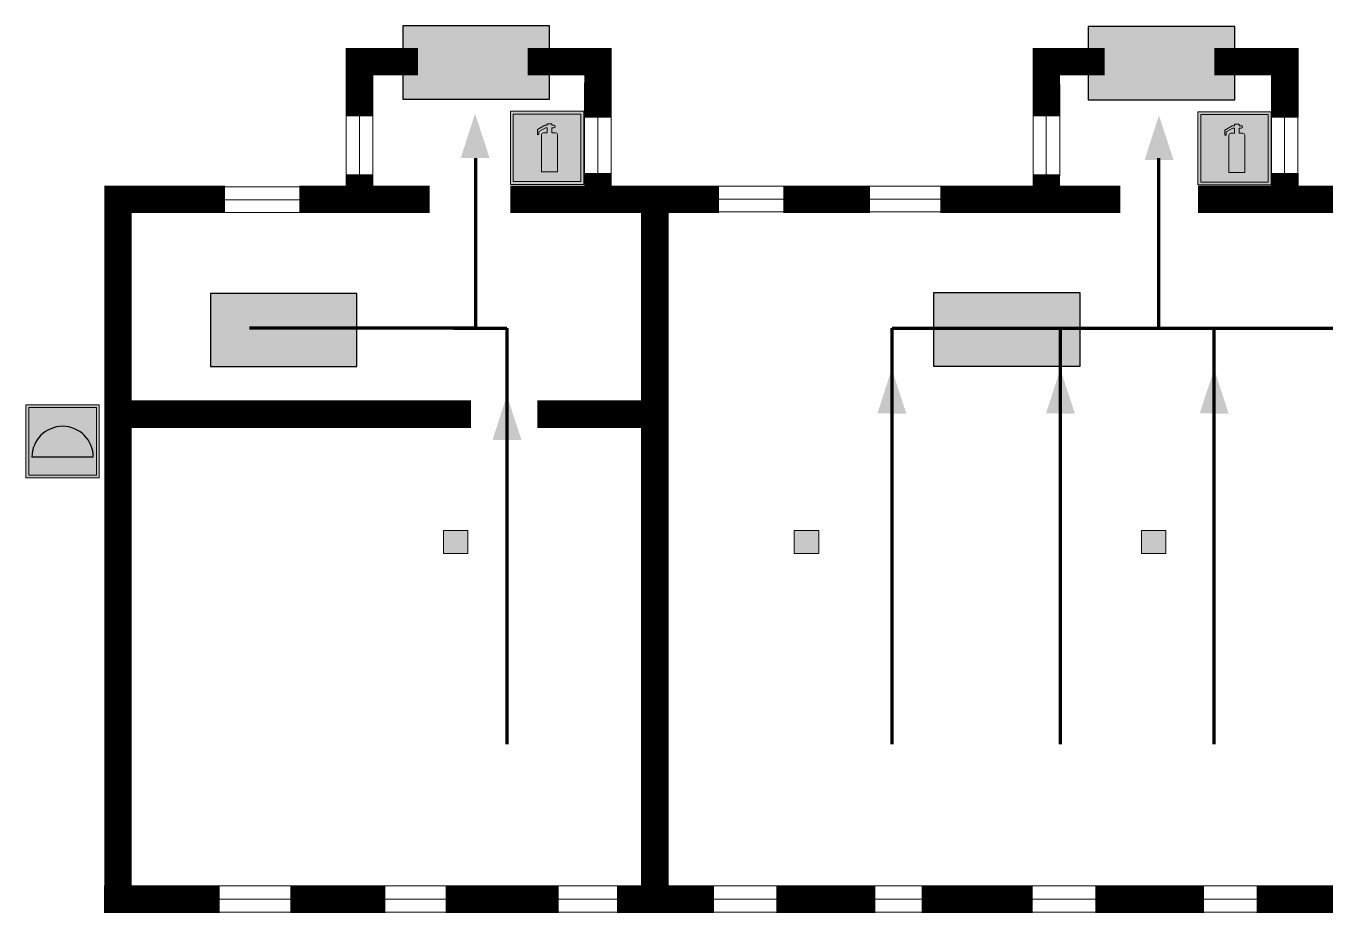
# Model space of a CAD drawing. Header units: millimetres. Extents: x 13114 to 67229, y 22859 to 38520.
# Drawn here: x 17783.3 to 17981.8, y 34925.5 to 35061.1 of the extents above; entities that cross this region are included whole.
import ezdxf

# ---------------------------------------------------------------- set-up
doc = ezdxf.new("R2010")
doc.units = ezdxf.units.MM
doc.layers.add('План_Штампы', color=7, linetype='Continuous')

# ---------------------------------------------------------------- blocks, each defined once
blk = doc.blocks.new('A$C7B4425F7')
at = {"true_color": 0xffffff}
blk.add_hatch(color=7, dxfattribs=at).paths.add_polyline_path([(0, 0), (-16, 0), (-16, -8), (0, -8)])
h = blk.add_hatch(color=126)
h.paths.add_polyline_path([(-0.2, -0.2), (-15.8, -0.2), (-15.8, -7.8), (-0.2, -7.8)])
h.paths.add_polyline_path([(-11.76, -2.03), (-11.76, -3.66), (-11.17, -3.66, -0.568275), (-11.17, -6.18), (-12.58, -6.18), (-12.58, -2.03)], flags=16)
h.paths.add_polyline_path([(-13.33, -4.12, -0.495768), (-13.59, -6.18), (-15.03, -6.18), (-15.03, -2.03), (-13.59, -2.03, -0.487973)], flags=16)
h.paths.add_polyline_path([(-10.25, -2.03), (-9.48, -2.03), (-9.48, -6.18), (-10.25, -6.18)], flags=16)
h.paths.add_polyline_path([(-13.84, -3.69), (-14.24, -3.69), (-14.24, -3.03), (-13.9, -3.03, -0.692621)], flags=0)
h.paths.add_polyline_path([(-9.15, -2.03), (-8.4, -2.03), (-8.04, -3.07), (-7.68, -2.03), (-6.93, -2.03), (-7.64, -4.1), (-6.93, -6.18), (-7.68, -6.18), (-8.04, -5.14), (-8.4, -6.18), (-9.15, -6.18), (-8.44, -4.1)], flags=16)
h.paths.add_polyline_path([(-11.76, -4.46), (-11.42, -4.46, -0.692621), (-11.36, -5.12), (-11.76, -5.12)], flags=0)
h.paths.add_polyline_path([(-13.9, -5.2), (-14.24, -5.2), (-14.24, -4.55), (-13.84, -4.55, -0.708038)], flags=0)
edge = h.paths.add_edge_path(flags=16)
edge.add_ellipse((-5.51, -4.08), major_axis=(0, 2.05), ratio=0.586184, start_angle=0, end_angle=360)
edge = h.paths.add_edge_path(flags=0)
edge.add_ellipse((-5.51, -4.08), major_axis=(0, 1.14), ratio=0.454828, start_angle=0, end_angle=360)
h.paths.add_polyline_path([(-4.13, -4.96, 0.377264), (-3.48, -4.52, 0.0555), (-3.16, -2.03), (-1.66, -2.03), (-1.66, -4.96), (-0.96, -4.96), (-0.96, -7.01), (-1.75, -7.01), (-1.75, -6.18), (-3.3, -6.18), (-3.3, -7.02), (-4.13, -7.02)], flags=16)
h.paths.add_polyline_path([(-2.73, -2.91), (-2.28, -2.91), (-2.28, -4.96), (-3.05, -4.96, 0.079136)], flags=0)
at = {"color": 126}
blk.add_lwpolyline([(-16, -8), (0, -8), (0, 0), (-16, 0)], close=True, dxfattribs=at)
blk = doc.blocks.new('A$C3AD82952')
at = {"true_color": 0xf5f5ff}
h = blk.add_hatch(color=7, dxfattribs=at)
h.dxf.hatch_style = 1
h.paths.add_polyline_path([(8.21, 8.73, 0.414214), (7.89, 9.05), (7.22, 9.05), (7.22, 9.92), (7.59, 9.92, 1), (7.57, 10.36), (7.22, 10.36), (7.22, 10.6), (6.43, 10.6), (6.43, 10.36), (6.01, 10.36), (4.74, 9.59), (4.74, 8.69), (4.98, 8.73), (4.98, 9.26), (6.12, 9.91), (6.43, 9.91), (6.43, 9.05), (5.76, 9.05, 0.414214), (5.44, 8.73), (5.44, 2.2), (8.21, 2.2)], flags=0)
h.paths.add_polyline_path([(12.8, 12.8), (0, 12.8), (0, 0), (12.8, 0)])
h.paths.add_polyline_path([(0.51, 12.29), (12.29, 12.29), (12.29, 0.51), (0.51, 0.51)], flags=16)
h.paths.add_polyline_path([(4.74, 9.59), (6.01, 10.36), (6.43, 10.36), (6.43, 10.6), (7.22, 10.6), (7.22, 10.36), (7.59, 10.36, -0.94586), (7.59, 9.92), (7.22, 9.92), (7.22, 9.05), (7.89, 9.05, -0.414214), (8.21, 8.73), (8.21, 2.2), (5.44, 2.2), (5.44, 8.73, -0.414214), (5.76, 9.05), (6.43, 9.05), (6.43, 9.91), (6.12, 9.91), (4.98, 9.26), (4.98, 8.73), (4.74, 8.69)], flags=0)
h = blk.add_hatch(color=242)
h.dxf.hatch_style = 1
h.paths.add_polyline_path([(12.29, 12.29), (0.51, 12.29), (0.51, 0.51), (12.29, 0.51)])
h.paths.add_polyline_path([(4.74, 8.69), (4.74, 9.59), (6.01, 10.36), (6.43, 10.36), (6.43, 10.6), (7.22, 10.6), (7.22, 10.36), (7.59, 10.36, -0.94586), (7.59, 9.92), (7.22, 9.92), (7.22, 9.05), (7.89, 9.05, -0.414214), (8.21, 8.73), (8.21, 2.2), (5.44, 2.2), (5.44, 8.73, -0.414214), (5.76, 9.05), (6.43, 9.05), (6.43, 9.91), (6.12, 9.91), (4.98, 9.26), (4.98, 8.73)], flags=16)
h = blk.add_hatch(color=7, dxfattribs=at)
h.dxf.hatch_style = 1
h.paths.add_polyline_path([(8.21, 8.73, 0.414214), (7.89, 9.05), (7.22, 9.05), (7.22, 9.92), (7.59, 9.92, 1), (7.57, 10.36), (7.22, 10.36), (7.22, 10.6), (6.43, 10.6), (6.43, 10.36), (6.01, 10.36), (4.74, 9.59), (4.74, 8.69), (4.98, 8.73), (4.98, 9.26), (6.12, 9.91), (6.43, 9.91), (6.43, 9.05), (5.76, 9.05, 0.414214), (5.44, 8.73), (5.44, 2.2), (8.21, 2.2)])
at = {"color": 242, "lineweight": 5}
for p, q in [((0, 0), (0, 12.8)), ((0, 12.8), (12.8, 12.8)), ((12.8, 0), (12.8, 12.8)), ((6.01, 10.36), (4.74, 9.59)), ((4.74, 9.59), (4.74, 8.69)), ((4.98, 9.26), (6.12, 9.91)), ((4.98, 8.73), (4.98, 9.26)), ((6.01, 10.36), (6.43, 10.36)), ((6.12, 9.91), (6.43, 9.91)), ((7.22, 10.6), (6.43, 10.6)), ((6.43, 10.6), (6.43, 10.36)), ((6.43, 9.91), (6.43, 9.05)), ((7.22, 10.36), (7.22, 10.6)), ((7.59, 10.36), (7.22, 10.36)), ((7.22, 9.05), (7.22, 9.92)), ((7.59, 9.92), (7.22, 9.92)), ((4.74, 8.69), (4.98, 8.73)), ((5.44, 2.2), (5.44, 8.73)), ((5.76, 9.05), (6.43, 9.05)), ((7.89, 9.05), (7.22, 9.05)), ((8.21, 2.2), (8.21, 8.73)), ((0, 0), (12.8, 0)), ((5.44, 2.2), (8.21, 2.2))]:
    blk.add_line(p, q, dxfattribs=at)
blk.add_lwpolyline([(0.51, 12.29), (12.29, 12.29), (12.29, 0.51), (0.51, 0.51)], close=True, dxfattribs=at)
for centre, radius, start, end in [((7.58, 10.14), 0.223, 273.1875, 86.8125), ((5.76, 8.73), 0.32, 90, 180), ((7.89, 8.73), 0.32, 0, 90)]:
    blk.add_arc(centre, radius, start, end, dxfattribs=at)
blk = doc.blocks.new('A$C1E1F2D43')
at = {"true_color": 0xffffff}
blk.add_hatch(color=7, dxfattribs=at).paths.add_polyline_path([(8, 0), (0, 0), (0, -8), (8, -8)])
h = blk.add_hatch(color=242)
h.paths.add_polyline_path([(0.32, -0.32), (0.32, -7.68), (7.68, -7.68), (7.68, -0.32)])
h.paths.add_polyline_path([(7.35, -5.71), (0.65, -5.71, -1)], flags=16)
at = {"color": 242, "lineweight": 5}
for p, q in [((0, 0), (8, 0)), ((0, -8), (0, 0)), ((0, 0), (8, 0)), ((8, -8), (8, 0)), ((0, -8), (8, -8))]:
    blk.add_line(p, q, dxfattribs=at)
at = {"color": 242}
blk.add_line((7.35, -5.71), (0.65, -5.71), dxfattribs=at)
at = {"color": 242, "lineweight": 5}
blk.add_lwpolyline([(0.32, -0.32), (7.68, -0.32), (7.68, -7.68), (0.32, -7.68)], close=True, dxfattribs=at)
at = {"color": 242}
blk.add_arc((4, -5.71), 3.35, 0, 180, dxfattribs=at)
blk = doc.blocks.new('A$C32E8229D')
at = {"true_color": 0xffffff}
blk.add_hatch(color=7, dxfattribs=at).paths.add_polyline_path([(0, 0), (0, -8), (16, -8), (16, 0)])
h = blk.add_hatch(color=126)
h.paths.add_polyline_path([(0.2, -0.2), (15.8, -0.2), (15.8, -7.8), (0.2, -7.8)])
h.paths.add_polyline_path([(13.49, -2.05), (12.08, -2.05), (11.37, -2.63, 0.162397), (11.29, -2.84), (11.29, -3.63), (10.35, -3.63), (10.35, -4.05), (11.68, -4.05), (11.68, -3.48), (12.26, -4.28), (11.29, -5.1), (11.29, -6.78), (11.85, -6.78), (11.85, -5.44), (12.8, -4.64), (12.8, -5.94), (14.46, -5.94), (14.46, -5.39), (13.45, -5.39), (13.45, -3.97), (12.46, -2.59), (13.15, -2.59), (13.69, -3.34), (14.18, -3)], flags=16)
h.paths.add_polyline_path([(10.74, -1.82, 1), (11.8, -1.82, 1)], flags=16)
h.paths.add_polyline_path([(9.39, -3.59), (5.99, -3.59), (6.56, -3.03), (5.91, -3.03), (5.1, -3.83), (5.91, -4.64), (6.56, -4.64), (5.99, -4.09), (9.39, -4.09)], flags=16)
h.paths.add_polyline_path([(4.29, -1.08), (1.72, -1.08), (1.72, -6.6), (4.29, -6.6)], flags=16)
at = {"color": 126}
blk.add_lwpolyline([(16, -8), (0, -8), (0, 0), (16, 0)], close=True, dxfattribs=at)

msp = doc.modelspace()

# ---------------------------------------------------------------- hatches: boundary and pattern name
at = {"lineweight": 0}
h = msp.add_hatch(color=256, dxfattribs=at)
h.dxf.hatch_style = 1
h.paths.add_polyline_path([(17850.85, 34980.48), (17850.85, 34983.98), (17847.1, 34983.98), (17847.1, 34980.48)])
h = msp.add_hatch(color=256, dxfattribs=at)
h.dxf.hatch_style = 1
h.paths.add_polyline_path([(17904.47, 34980.48), (17904.47, 34983.98), (17900.72, 34983.98), (17900.72, 34980.48)])
h = msp.add_hatch(color=256, dxfattribs=at)
h.dxf.hatch_style = 1
h.paths.add_polyline_path([(17957.5, 34980.48), (17957.5, 34983.98), (17953.76, 34983.98), (17953.76, 34980.48)])

# ---------------------------------------------------------------- linework, layer by layer
at = {"lineweight": 100, "const_width": 4.2}
for points in [[(17834.28, 35047.31), (17834.28, 35055.64), (17843.2, 35055.64)], [(17859.96, 35055.64), (17870.73, 35055.64), (17870.73, 35047.11)], [(17939.23, 35047.31), (17939.23, 35055.64), (17948.15, 35055.64)], [(17964.91, 35055.64), (17975.68, 35055.64), (17975.68, 35047.11)], [(17834.28, 35034.61), (17834.28, 35038.44)], [(17870.73, 35038.64), (17870.73, 35034.61)], [(17939.23, 35034.61), (17939.23, 35038.44)], [(17975.68, 35038.64), (17975.68, 35034.61)], [(17813.71, 35034.61), (17795.29, 35034.61)], [(17844.99, 35034.61), (17825.08, 35034.61)], [(17889.24, 35034.61), (17857.31, 35034.61)], [(17879.41, 35034.37), (17879.41, 34927.7)], [(17912.31, 35034.61), (17899.03, 35034.61)], [(17950.55, 35034.61), (17923.05, 35034.61)], [(17985.13, 35034.61), (17962.4, 35034.61)], [(17851.34, 35001.76), (17799.06, 35001.76)], [(17879.41, 35001.76), (17861.48, 35001.76)], [(17795.26, 34927.6), (17812.94, 34927.6)], [(17823.72, 34927.6), (17838.21, 34927.6)], [(17847.45, 34927.6), (17864.71, 34927.6)], [(17873.65, 34927.6), (17888.45, 34927.6)], [(17898, 34927.6), (17913.1, 34927.6)], [(17920.19, 34927.6), (17937.14, 34927.6)], [(17946.7, 34927.6), (17963.34, 34927.6)], [(17971.36, 34927.6), (17986.15, 34927.6)]]:
    msp.add_lwpolyline(points, dxfattribs=at)
at = {"lineweight": 0}
for points in [[(17832.27, 35038.24), (17832.27, 35052.25)], [(17834.28, 35038.44), (17834.28, 35052.46)], [(17836.32, 35038.16), (17836.32, 35052.18)], [(17868.68, 35038.4), (17868.68, 35052.41)], [(17870.69, 35038.6), (17870.69, 35052.61)], [(17872.73, 35038.32), (17872.73, 35052.33)], [(17937.22, 35038.24), (17937.22, 35052.25)], [(17939.23, 35038.44), (17939.23, 35052.46)], [(17941.27, 35038.16), (17941.27, 35052.18)], [(17973.63, 35038.4), (17973.63, 35052.41)], [(17975.64, 35038.6), (17975.64, 35052.61)], [(17977.68, 35038.32), (17977.68, 35052.33)], [(17811.57, 35036.52), (17826.19, 35036.52)], [(17886.81, 35036.61), (17901.43, 35036.61)], [(17910.95, 35036.63), (17925.57, 35036.63)], [(17811.76, 35034.53), (17826.37, 35034.53)], [(17887, 35034.63), (17901.61, 35034.63)], [(17911.14, 35034.65), (17925.76, 35034.65)], [(17811.33, 35032.59), (17825.95, 35032.59)], [(17886.57, 35032.68), (17901.19, 35032.68)], [(17910.71, 35032.7), (17925.33, 35032.7)], [(17796.76, 34929.67), (18005.67, 34929.67)], [(17797.74, 34927.6), (18005.65, 34927.6)], [(17797.28, 34925.65), (18004.75, 34925.65)]]:
    msp.add_lwpolyline(points, dxfattribs=at)
at = {"color": 126, "lineweight": 100, "true_color": 0x008754}
for points in [[(17852.02, 35040.91), (17852.02, 35014.9), (17817.48, 35014.9)], [(17956.4, 35014.9), (17956.4, 35040.91)], [(17848.68, 35014.9), (17856.78, 35014.9)], [(17856.78, 35014.9), (17856.78, 34951.34)], [(17915.65, 35014.9), (17988.4, 35014.9)], [(17915.65, 34951.34), (17915.65, 35014.9)], [(17941.41, 34951.34), (17941.41, 35014.9)], [(17964.9, 34951.34), (17964.9, 35014.9)]]:
    msp.add_lwpolyline(points, dxfattribs=at)
at = {"lineweight": 0, "const_width": 4.2}
msp.add_lwpolyline([(17797.39, 34927.6), (17797.39, 35034.61)], dxfattribs=at)
at = {"lineweight": 0}
for points in [[(17847.1, 34980.48), (17850.85, 34980.48), (17850.85, 34983.98), (17847.1, 34983.98)], [(17900.72, 34980.48), (17904.47, 34980.48), (17904.47, 34983.98), (17900.72, 34983.98)], [(17953.76, 34980.48), (17957.5, 34980.48), (17957.5, 34983.98), (17953.76, 34983.98)]]:
    msp.add_lwpolyline(points, close=True, dxfattribs=at)
at = {"layer": 'План_Штампы', "color": 126, "true_color": 0x008754}
for points in [[(17854.17, 35040.91), (17849.75, 35040.92), (17851.94, 35047.71)], [(17958.67, 35040.63), (17954.25, 35040.64), (17956.44, 35047.42)], [(17917.84, 35001.86), (17913.42, 35001.87), (17915.61, 35008.65)], [(17943.6, 35001.86), (17939.18, 35001.87), (17941.37, 35008.65)], [(17967.09, 35001.86), (17962.67, 35001.87), (17964.87, 35008.65)], [(17859.03, 34997.82), (17854.61, 34997.83), (17856.81, 35004.62)]]:
    msp.add_solid(points, dxfattribs=at)

# ---------------------------------------------------------------- block references
at = {"xscale": 0.875, "yscale": 0.875, "zscale": 0.875}
for p in [(17857.34, 35036.87), (17962.37, 35036.8)]:
    msp.add_blockref('A$C3AD82952', p, dxfattribs=at)
at = {"color": 1, "xscale": 1.4, "yscale": 1.4, "zscale": 1.4}
msp.add_blockref('A$C1E1F2D43', (17783.32, 35003.21), dxfattribs=at)
at = {"layer": 'План_Штампы', "xscale": 1.4, "yscale": 1.4, "zscale": 1.4}
for p in [(17863.3, 35061.11), (17968.04, 35061.04)]:
    msp.add_blockref('A$C7B4425F7', p, dxfattribs=at)
at = {"layer": 'План_Штампы', "color": 126, "true_color": 0x008754, "xscale": -1.4, "yscale": 1.4, "zscale": 1.4}
for p in [(17833.9, 35020.23), (17944.4, 35020.31)]:
    msp.add_blockref('A$C32E8229D', p, dxfattribs=at)

doc.saveas('drawing.dxf')
